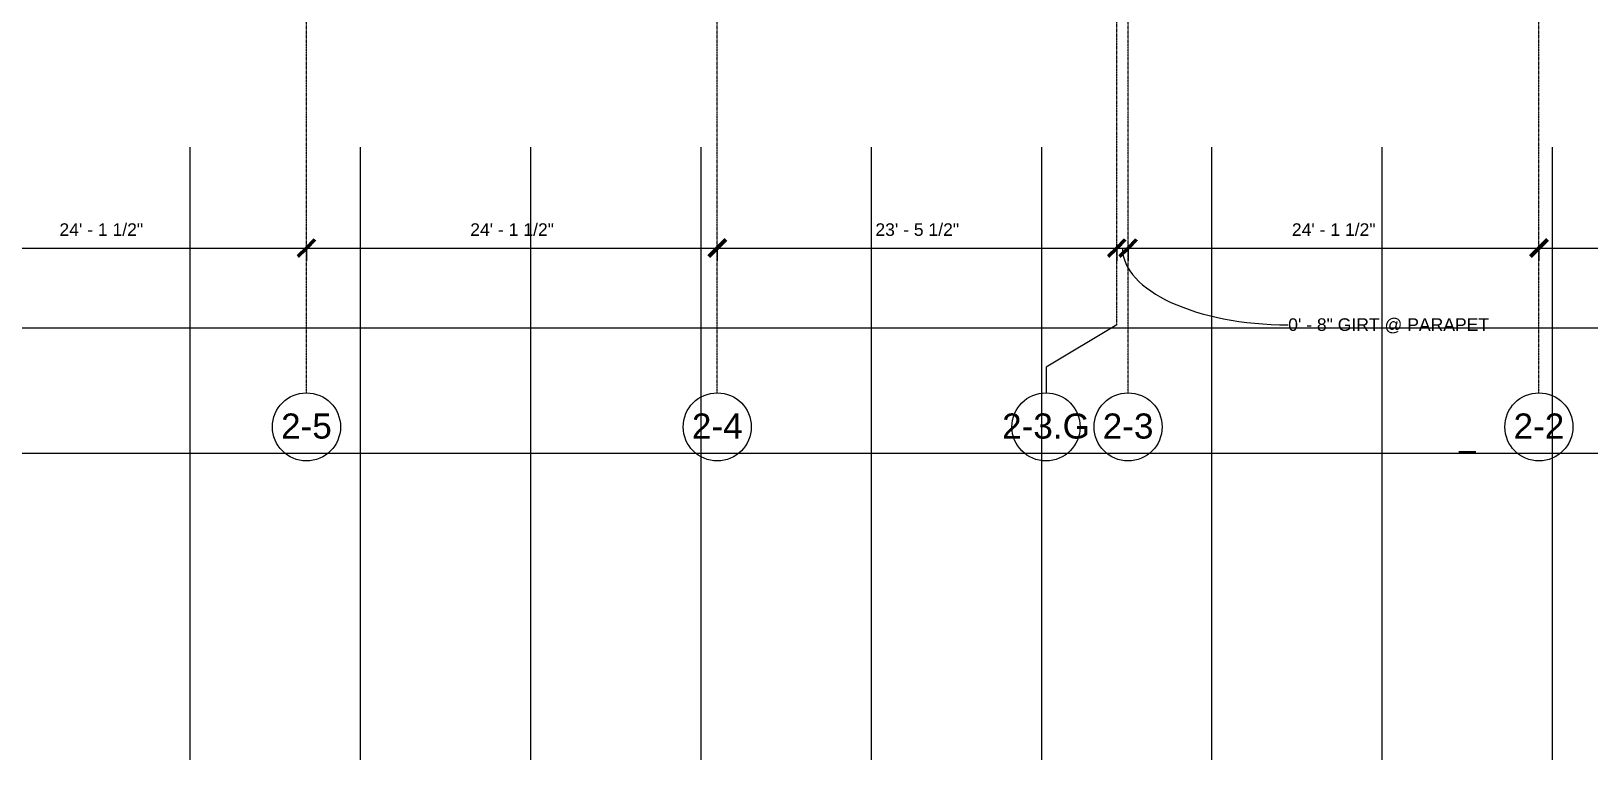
# Model space of a CAD drawing. Header units: inches. Extents: x 15537 to 31673, y -30778 to -16067.
# Drawn here: x 24918 to 26016, y -23672 to -23158 of the extents above; entities that cross this region are included whole.
import ezdxf

# ---------------------------------------------------------------- set-up
doc = ezdxf.new("R2010")
doc.units = ezdxf.units.IN
doc.header["$MEASUREMENT"] = 0
doc.linetypes.add('Grid Line 1_2_', pattern=[0.875, 0.5, -0.125, 0.125, -0.125])
for name, color, linetype, lineweight in [('A-ANNO-DIMS', 211, 'Continuous', 9), ('A-ANNO-DIMS-96', 211, 'Continuous', 9), ('A-DETL', 90, 'Continuous', 9), ('PAINT', 190, 'Continuous', 9), ('S-GRID', 1, 'Continuous', 9), ('S-GRID-IDEN', 1, 'Continuous', 9)]:
    doc.layers.add(name, color=color, linetype=linetype, lineweight=lineweight)
doc.styles.add('Arial', font='arial.ttf', dxfattribs={"height": 17.703593})
doc.styles.add('Arial_1', font='arial.ttf', dxfattribs={"height": 8.851796})
doc.dimstyles.new('Linear_-_3_32__Arial', dxfattribs={"dimscale": 12, "dimtxt": 9, "dimasz": 1, "dimexe": 0.75, "dimexo": 0.5, "dimgap": 0.5, "dimtad": 1, "dimrnd": 0.25, "dimzin": 1, "dimdsep": 46, "dimlunit": 4, "dimtxsty": 'Arial_1', "dimblk1": 'OBLIQUE', "dimblk2": 'OBLIQUE', "dimsah": 1, "dimcen": 0.09, "dimdle": 0.75, "dimazin": 0, "dimtfac": 1, "dimtdec": 4, "dimtix": 1, "dimtmove": 1, "dimatfit": 3, "dimfxl": 0, "dimtvp": 1, "dimfrac": 2, "dimtolj": 1, "dimtzin": 0, "dimarcsym": 0})
doc.dimstyles.new('Linear_-_3_32__Arial_1', dxfattribs={"dimscale": 12, "dimtxt": 9, "dimasz": 1, "dimexe": 0.75, "dimexo": 0.5, "dimgap": 0.5, "dimtad": 1, "dimrnd": 0.25, "dimzin": 1, "dimdsep": 46, "dimlunit": 4, "dimtxsty": 'Arial_1', "dimblk1": 'OBLIQUE', "dimblk2": 'OBLIQUE', "dimsah": 1, "dimcen": 0.09, "dimdle": 0.75, "dimazin": 0, "dimtfac": 1, "dimtdec": 4, "dimtix": 1, "dimtmove": 0, "dimatfit": 3, "dimfxl": 0, "dimtvp": 1, "dimfrac": 2, "dimtolj": 1, "dimtzin": 0, "dimarcsym": 0})

# ---------------------------------------------------------------- blocks, each defined once
blk = doc.blocks.new('Grid - Grid Hea_- Enlarged0')
at = {"layer": 'S-GRID-IDEN'}
blk.add_circle((0, 0), 0.25, dxfattribs=at)
blk = doc.blocks.new('DIMBLOCK24-Firs_- Enlarged0')
at = {"layer": 'A-ANNO-DIMS-96', "lineweight": 50}
for p, q in [((24822.9, -23311.2), (24816.9, -23317.2)), ((24822.9, -23311.2), (24828.9, -23305.2)), ((25112.4, -23311.2), (25106.4, -23317.2)), ((25112.4, -23311.2), (25118.4, -23305.2))]:
    blk.add_line(p, q, dxfattribs=at)
at = {"layer": 'A-ANNO-DIMS-96'}
for p, q in [((24822.9, -23308.7), (24822.9, -23320.2)), ((24822.9, -23311.2), (24822.9, -23308.7)), ((24822.9, -23311.2), (25112.4, -23311.2)), ((25112.4, -23308.7), (25112.4, -23320.2)), ((25112.4, -23311.2), (25112.4, -23308.7))]:
    blk.add_line(p, q, dxfattribs=at)
at = {"layer": 'A-ANNO-DIMS-96', "color": 0, "insert": (24938.3, -23293.7), "char_height": 8.852, "width": 70.449, "attachment_point": 1, "line_spacing_factor": 0.938532, "style": 'Arial_1'}
blk.add_mtext('24\' - 1 1/2"', dxfattribs=at)
blk = doc.blocks.new('_Oblique')
at = {"color": 0, "linetype": 'ByBlock', "lineweight": -2}
blk.add_line((-0.5, -0.5), (0.5, 0.5), dxfattribs=at)
blk = doc.blocks.new('DIMBLOCK25-Firs_- Enlarged0')
at = {"layer": 'A-ANNO-DIMS-96', "lineweight": 50}
for p, q in [((25112.4, -23311.2), (25106.4, -23317.2)), ((25112.4, -23311.2), (25118.4, -23305.2)), ((25401.9, -23311.2), (25395.9, -23317.2)), ((25401.9, -23311.2), (25407.9, -23305.2))]:
    blk.add_line(p, q, dxfattribs=at)
at = {"layer": 'A-ANNO-DIMS-96'}
for p, q in [((25112.4, -23308.7), (25112.4, -23320.2)), ((25112.4, -23311.2), (25112.4, -23308.7)), ((25112.4, -23311.2), (25401.9, -23311.2)), ((25401.9, -23308.7), (25401.9, -23320.2)), ((25401.9, -23311.2), (25401.9, -23308.7))]:
    blk.add_line(p, q, dxfattribs=at)
at = {"layer": 'A-ANNO-DIMS-96', "color": 0, "insert": (25227.8, -23293.7), "char_height": 8.852, "width": 70.449, "attachment_point": 1, "line_spacing_factor": 0.938532, "style": 'Arial_1'}
blk.add_mtext('24\' - 1 1/2"', dxfattribs=at)
blk = doc.blocks.new('DIMBLOCK26-Firs_- Enlarged0')
at = {"layer": 'A-ANNO-DIMS-96', "lineweight": 50}
for p, q in [((25401.9, -23311.2), (25395.9, -23317.2)), ((25401.9, -23311.2), (25407.9, -23305.2)), ((25683.4, -23311.2), (25677.4, -23317.2)), ((25683.4, -23311.2), (25689.4, -23305.2))]:
    blk.add_line(p, q, dxfattribs=at)
at = {"layer": 'A-ANNO-DIMS-96'}
for p, q in [((25401.9, -23308.7), (25401.9, -23320.2)), ((25401.9, -23311.2), (25401.9, -23308.7)), ((25401.9, -23311.2), (25683.4, -23311.2)), ((25683.4, -23308.7), (25683.4, -23320.2)), ((25683.4, -23311.2), (25683.4, -23308.7))]:
    blk.add_line(p, q, dxfattribs=at)
at = {"layer": 'A-ANNO-DIMS-96', "color": 0, "insert": (25513.3, -23293.7), "char_height": 8.852, "width": 70.449, "attachment_point": 1, "line_spacing_factor": 0.938532, "style": 'Arial_1'}
blk.add_mtext('23\' - 5 1/2"', dxfattribs=at)
blk = doc.blocks.new('DIMBLOCK27-Firs_- Enlarged0')
at = {"layer": 'A-ANNO-DIMS-96', "lineweight": 50}
for p, q in [((25683.4, -23311.2), (25677.4, -23317.2)), ((25683.4, -23311.2), (25689.4, -23305.2)), ((25691.4, -23311.2), (25685.4, -23317.2)), ((25691.4, -23311.2), (25697.4, -23305.2))]:
    blk.add_line(p, q, dxfattribs=at)
at = {"layer": 'A-ANNO-DIMS-96'}
for p, q in [((25683.4, -23308.7), (25683.4, -23320.2)), ((25683.4, -23311.2), (25683.4, -23308.7)), ((25683.4, -23311.2), (25691.4, -23311.2)), ((25691.4, -23308.7), (25691.4, -23320.2)), ((25691.4, -23311.2), (25691.4, -23308.7))]:
    blk.add_line(p, q, dxfattribs=at)
blk.add_ellipse((25804.2, -23311.2), major_axis=(116.8, 0), ratio=0.462941, start_param=3.141593, end_param=4.712389, dxfattribs=at)
at = {"layer": 'A-ANNO-DIMS-96', "color": 0, "insert": (25804.2, -23360.7), "char_height": 8.852, "width": 168.978, "attachment_point": 1, "line_spacing_factor": 0.938532, "style": 'Arial_1'}
blk.add_mtext('0\' - 8" GIRT @ PARAPET', dxfattribs=at)
blk = doc.blocks.new('DIMBLOCK28-Firs_- Enlarged0')
at = {"layer": 'A-ANNO-DIMS-96', "lineweight": 50}
for p, q in [((25691.4, -23311.2), (25685.4, -23317.2)), ((25691.4, -23311.2), (25697.4, -23305.2)), ((25980.9, -23311.2), (25974.9, -23317.2)), ((25980.9, -23311.2), (25986.9, -23305.2))]:
    blk.add_line(p, q, dxfattribs=at)
at = {"layer": 'A-ANNO-DIMS-96'}
for p, q in [((25691.4, -23308.7), (25691.4, -23320.2)), ((25691.4, -23311.2), (25691.4, -23308.7)), ((25691.4, -23311.2), (25980.9, -23311.2)), ((25980.9, -23308.7), (25980.9, -23320.2)), ((25980.9, -23311.2), (25980.9, -23308.7))]:
    blk.add_line(p, q, dxfattribs=at)
at = {"layer": 'A-ANNO-DIMS-96', "color": 0, "insert": (25806.8, -23293.7), "char_height": 8.852, "width": 70.449, "attachment_point": 1, "line_spacing_factor": 0.938532, "style": 'Arial_1'}
blk.add_mtext('24\' - 1 1/2"', dxfattribs=at)
blk = doc.blocks.new('DIMBLOCK29-Firs_- Enlarged0')
at = {"layer": 'A-ANNO-DIMS-96', "lineweight": 50}
for p, q in [((25980.9, -23311.2), (25974.9, -23317.2)), ((25980.9, -23311.2), (25986.9, -23305.2)), ((26273.4, -23311.2), (26267.4, -23317.2)), ((26273.4, -23311.2), (26279.4, -23305.2))]:
    blk.add_line(p, q, dxfattribs=at)
at = {"layer": 'A-ANNO-DIMS-96'}
for p, q in [((25980.9, -23308.7), (25980.9, -23320.2)), ((25980.9, -23311.2), (25980.9, -23308.7)), ((25980.9, -23311.2), (26273.4, -23311.2)), ((26273.4, -23308.7), (26273.4, -23320.2)), ((26273.4, -23311.2), (26273.4, -23308.7))]:
    blk.add_line(p, q, dxfattribs=at)
at = {"layer": 'A-ANNO-DIMS-96', "color": 0, "insert": (26097.8, -23293.7), "char_height": 8.852, "width": 70.449, "attachment_point": 1, "line_spacing_factor": 0.938532, "style": 'Arial_1'}
blk.add_mtext('24\' - 4 1/2"', dxfattribs=at)
blk = doc.blocks.new('DIMBLOCK41-Firs_- Enlarged0')
at = {"layer": 'A-ANNO-DIMS-96'}
for p, q in [((22799.4, -23371.2), (22799.4, -23358.3)), ((26281.4, -23371.2), (26281.4, -23358.3)), ((22790.4, -23367.3), (26290.4, -23367.3)), ((22799.4, -23367.3), (22799.4, -23371.2)), ((26281.4, -23367.3), (26281.4, -23371.2))]:
    blk.add_line(p, q, dxfattribs=at)
at = {"layer": 'A-ANNO-DIMS-96', "lineweight": 50}
for p, q in [((22799.4, -23367.3), (22793.4, -23373.3)), ((22799.4, -23367.3), (22805.4, -23361.3)), ((26281.4, -23367.3), (26275.4, -23373.3)), ((26281.4, -23367.3), (26287.4, -23361.3))]:
    blk.add_line(p, q, dxfattribs=at)
at = {"layer": 'A-ANNO-DIMS-96', "color": 0, "insert": (24517.9, -23349.8), "char_height": 8.85, "width": 54, "attachment_point": 1, "line_spacing_factor": 0.938532, "style": 'Arial_1'}
blk.add_mtext('290\' - 2"', dxfattribs=at)

msp = doc.modelspace()

# ---------------------------------------------------------------- linework, layer by layer
at = {"layer": 'A-DETL'}
for p, q in [((25924.515, -23454.567), (25936.515, -23454.567)), ((25936.515, -23455.067), (25924.515, -23455.067))]:
    msp.add_line(p, q, dxfattribs=at)
at = {"layer": 'PAINT'}
for p, q in [((25030.515, -23672.067), (25030.515, -23240.067)), ((25150.515, -23672.067), (25150.515, -23240.067)), ((25270.515, -23672.067), (25270.515, -23240.067)), ((25390.515, -23672.067), (25390.515, -23240.067)), ((25510.515, -23672.067), (25510.515, -23240.067)), ((25630.515, -23672.067), (25630.515, -23240.067)), ((25750.515, -23672.067), (25750.515, -23240.067)), ((25870.515, -23456.067), (25870.515, -23240.067)), ((25990.515, -23672.067), (25990.515, -23240.067)), ((26182.515, -23456.067), (23950.515, -23456.067)), ((25870.515, -23672.067), (25870.515, -23456.067))]:
    msp.add_line(p, q, dxfattribs=at)
at = {"layer": 'S-GRID', "linetype": 'Grid Line 1_2_'}
for p, q in [((25112.39, -23413.241), (25112.39, -20902.428)), ((25401.89, -23413.241), (25401.89, -20902.428)), ((25683.39, -23365.241), (25683.39, -20902.428)), ((25691.39, -23413.241), (25691.39, -20902.428)), ((25980.89, -23413.241), (25980.89, -20902.428))]:
    msp.add_line(p, q, dxfattribs=at)
at = {"layer": 'S-GRID'}
for p, q in [((25683.39, -23365.241), (25633.544, -23395.207)), ((25633.544, -23395.207), (25633.544, -23413.241))]:
    msp.add_line(p, q, dxfattribs=at)

# ---------------------------------------------------------------- block references
at = {"layer": 'S-GRID-IDEN', "xscale": 95.99999999999994, "yscale": 95.99999999999994, "zscale": 95.99999999999994}
for p in [(25112.39, -23437.241), (25401.89, -23437.241), (25633.544, -23437.241), (25691.39, -23437.241), (25980.89, -23437.241)]:
    msp.add_blockref('Grid - Grid Hea_- Enlarged0', p, dxfattribs=at)

# ---------------------------------------------------------------- texts
at = {"layer": 'S-GRID-IDEN', "char_height": 17.7036, "attachment_point": 2, "line_spacing_factor": 0.938532, "style": 'Arial'}
for s, insert, width in [('2-5', (25112.386, -23427.804), 42.552), ('2-4', (25401.886, -23427.804), 42.552), ('2-3.G', (25633.539, -23427.804), 73.656), ('2-3', (25691.386, -23427.804), 42.552), ('2-2', (25980.886, -23427.804), 42.552)]:
    msp.add_mtext(s, dxfattribs=dict(at, insert=insert, width=width))

# ---------------------------------------------------------------- dimensions: what is measured, and where the dimension line sits
at = {"layer": 'A-ANNO-DIMS'}
for base, p1, p2, override, picture, middle in [((25112.39, -23311.231), (24822.89, -23302.746), (25112.39, -23302.746), {"dimpost": '<>', "dimfxl": 289.5}, 'DIMBLOCK24-Firs_- Enlarged0', (24967.64, -23300.654)), ((25401.89, -23311.231), (25112.39, -23302.746), (25401.89, -23302.746), {"dimpost": '<>', "dimfxl": 289.5}, 'DIMBLOCK25-Firs_- Enlarged0', (25257.14, -23300.654)), ((25683.39, -23311.231), (25401.89, -23302.746), (25683.39, -23302.746), {"dimpost": '<>', "dimfxl": 281.5}, 'DIMBLOCK26-Firs_- Enlarged0', (25542.64, -23300.651)), ((25980.89, -23311.231), (25691.39, -23302.746), (25980.89, -23302.746), {"dimpost": '<>', "dimfxl": 289.5}, 'DIMBLOCK28-Firs_- Enlarged0', (25836.14, -23300.654)), ((26273.39, -23311.231), (25980.89, -23302.746), (26273.39, -23302.746), {"dimpost": '<>', "dimfxl": 292.5}, 'DIMBLOCK29-Firs_- Enlarged0', (26127.14, -23300.654)), ((26281.39, -23367.302), (22799.39, -23365.241), (26281.39, -23365.241), {"dimpost": '<>', "dimfxl": 3482}, 'DIMBLOCK41-Firs_- Enlarged0', (24540.39, -23356.782))]:
    dim = msp.add_linear_dim(base=base, p1=p1, p2=p2, dimstyle='Linear_-_3_32__Arial_1', override=override, dxfattribs=at)
    dim.commit()
    dim.dimension.update_dxf_attribs({"geometry": picture, "text_midpoint": middle})
dim = msp.add_linear_dim(base=(25691.39, -23311.231), p1=(25683.39, -23302.746), p2=(25691.39, -23302.746), dimstyle='Linear_-_3_32__Arial', override={"dimpost": '<>GIRT @ PARAPET', "dimfxl": 8}, dxfattribs=at)
dim.commit()
dim.dimension.update_dxf_attribs({"geometry": 'DIMBLOCK27-Firs_- Enlarged0', "text_midpoint": (25888.674, -23366.642), "dimtype": 160})

doc.saveas('drawing.dxf')
